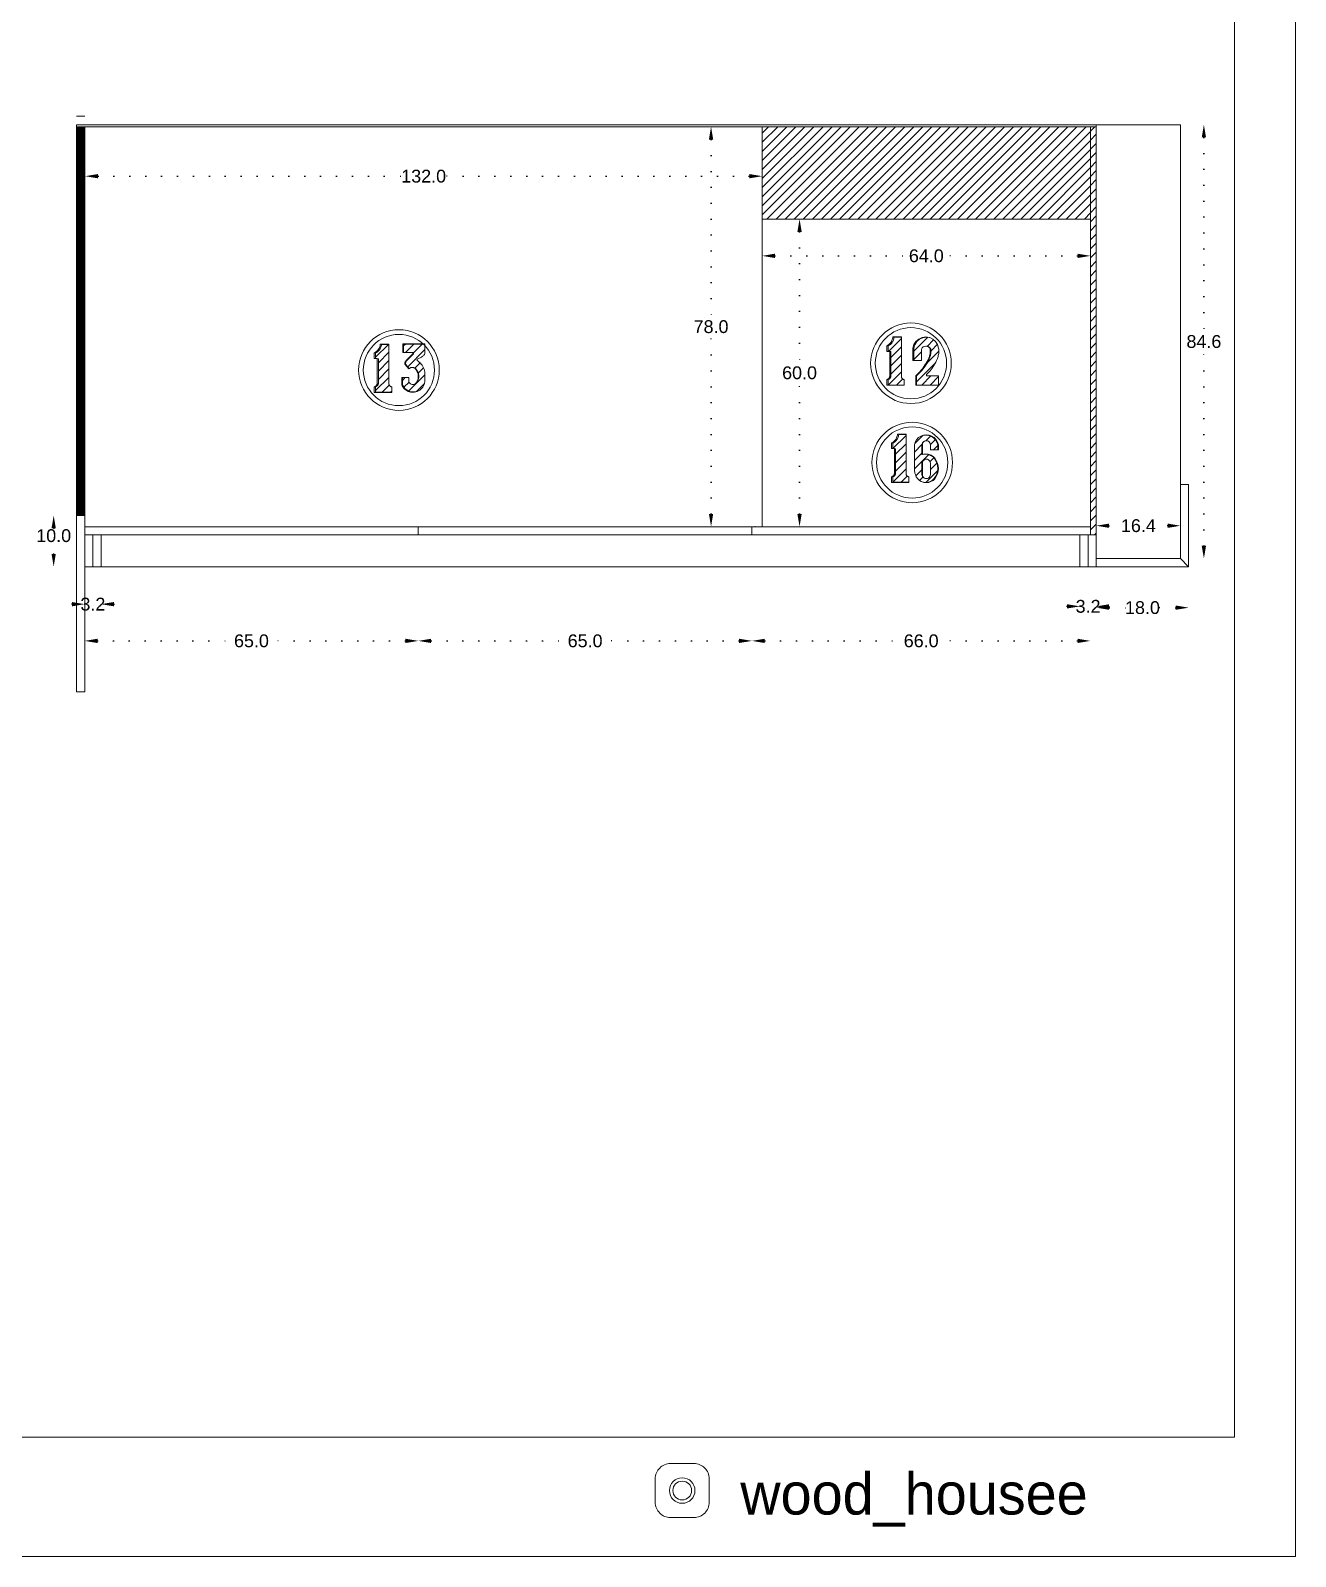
# Model space of a CAD drawing. Header units: inches. Extents: x 104 to 9740, y 936 to 6735.
# Drawn here: x 4304.7 to 4551.2, y 1993.8 to 2291.4 of the extents above; entities that cross this region are included whole.
import ezdxf

# ---------------------------------------------------------------- set-up
doc = ezdxf.new("R2010")
doc.units = ezdxf.units.IN
doc.header["$MEASUREMENT"] = 0
doc.linetypes.add('ACAD_ISO07W100', pattern=[3, 0, -3])
doc.styles.get("Standard").update_dxf_attribs({"font": 'arial.ttf'})
doc.dimstyles.new('Copy of Standard', dxfattribs={"dimtxt": 2.5, "dimasz": 2.5, "dimexe": 0.18, "dimexo": 0.0625, "dimgap": 0.09, "dimtad": 0, "dimtih": 1, "dimtoh": 1, "dimdec": 1, "dimzin": 0, "dimdsep": 46, "dimtxsty": 'Standard', "dimcen": 0.09, "dimse1": 1, "dimse2": 1, "dimadec": 0, "dimazin": 0, "dimtfac": 1, "dimtdec": 1, "dimtix": 1, "dimtofl": 0, "dimtmove": 0, "dimatfit": 3, "dimfxl": 1, "dimtolj": 1, "dimtzin": 0, "dimarcsym": 0})
pattern_1 = [(45, (3924.2391, 2772.9895), (-0.8148213, 0.8148213), [])]
pattern_2 = [(45, (3842.0867, 2771.7764), (-0.8148213, 0.8148213), [])]
pattern_3 = [(45, (3727.0024, 2777.57), (-0.8148213, 0.8148213), [])]

# ---------------------------------------------------------------- blocks, each defined once
blk = doc.blocks.new('*D423')
at = {"color": 0, "linetype": 'ACAD_ISO07W100', "lineweight": -2, "transparency": 16777216}
for p, q in [((4514.91, 2194.8), (4517.39, 2194.8)), ((4526.31, 2194.8), (4523.82, 2194.8))]:
    blk.add_line(p, q, dxfattribs=at)
at = {"color": 0, "transparency": 16777216}
for points in [[(4514.91, 2195.22), (4514.91, 2194.38), (4512.41, 2194.8)], [(4526.31, 2195.22), (4526.31, 2194.38), (4528.81, 2194.8)]]:
    blk.add_solid(points, dxfattribs=at)
at = {"layer": 'Defpoints', "color": 0, "transparency": 16777216}
for p in [(4512.41, 2194.8), (4512.41, 2188.41), (4528.81, 2188.41)]:
    blk.add_point(p, dxfattribs=at)
at = {"color": 0, "lineweight": 20, "transparency": 16777216, "insert": (4520.61, 2194.8), "char_height": 2.5, "attachment_point": 5}
blk.add_mtext('\\A1;16.4', dxfattribs=at)
blk = doc.blocks.new('*D424')
at = {"color": 0, "linetype": 'ACAD_ISO07W100', "lineweight": -2, "transparency": 16777216}
for p, q in [((4533.38, 2270.51), (4533.38, 2232.08)), ((4533.38, 2190.91), (4533.38, 2229.35))]:
    blk.add_line(p, q, dxfattribs=at)
at = {"color": 0, "transparency": 16777216}
for points in [[(4532.96, 2270.51), (4533.8, 2270.51), (4533.38, 2273.01)], [(4532.96, 2190.91), (4533.8, 2190.91), (4533.38, 2188.41)]]:
    blk.add_solid(points, dxfattribs=at)
at = {"layer": 'Defpoints', "color": 0, "transparency": 16777216}
for p in [(4528.81, 2273.01), (4512.41, 2188.41), (4533.38, 2188.41)]:
    blk.add_point(p, dxfattribs=at)
at = {"color": 0, "lineweight": 20, "transparency": 16777216, "insert": (4533.38, 2230.71), "char_height": 2.5, "attachment_point": 5}
blk.add_mtext('\\A1;84.6', dxfattribs=at)
blk = doc.blocks.new('*D426')
at = {"color": 0, "linetype": 'ACAD_ISO07W100', "lineweight": -2, "transparency": 16777216}
for p, q in [((4312.71, 2179.5), (4310.21, 2179.5)), ((4320.91, 2179.5), (4323.41, 2179.5))]:
    blk.add_line(p, q, dxfattribs=at)
at = {"color": 0, "transparency": 16777216}
for points in [[(4312.71, 2179.92), (4312.71, 2179.08), (4315.21, 2179.5)], [(4320.91, 2179.92), (4320.91, 2179.08), (4318.41, 2179.5)]]:
    blk.add_solid(points, dxfattribs=at)
at = {"layer": 'Defpoints', "color": 0, "transparency": 16777216}
for p in [(4315.21, 2186.81), (4318.41, 2186.81), (4318.41, 2179.5)]:
    blk.add_point(p, dxfattribs=at)
at = {"color": 0, "lineweight": 20, "transparency": 16777216, "insert": (4316.81, 2179.5), "char_height": 2.5, "attachment_point": 5}
blk.add_mtext('\\A1;3.2', dxfattribs=at)
blk = doc.blocks.new('*D410')
at = {"color": 0, "linetype": 'ACAD_ISO07W100', "lineweight": -2, "transparency": 16777216}
for p, q in [((4317.81, 2262.96), (4377.1, 2262.96)), ((4444.77, 2262.96), (4385.48, 2262.96))]:
    blk.add_line(p, q, dxfattribs=at)
at = {"color": 0, "transparency": 16777216}
for points in [[(4317.81, 2263.38), (4317.81, 2262.55), (4315.31, 2262.96)], [(4444.77, 2263.38), (4444.77, 2262.55), (4447.27, 2262.96)]]:
    blk.add_solid(points, dxfattribs=at)
at = {"layer": 'Defpoints', "color": 0, "transparency": 16777216}
for p in [(4447.27, 2272.61), (4447.27, 2262.96), (4315.31, 2194.61)]:
    blk.add_point(p, dxfattribs=at)
at = {"color": 0, "lineweight": 20, "transparency": 16777216, "insert": (4381.29, 2262.96), "char_height": 2.5, "attachment_point": 5}
blk.add_mtext('\\A1;132.0', dxfattribs=at)
blk = doc.blocks.new('*D411')
at = {"color": 0, "linetype": 'ACAD_ISO07W100', "lineweight": -2, "transparency": 16777216}
for p, q in [((4506.71, 2179.07), (4504.21, 2179.07)), ((4514.91, 2179.07), (4517.41, 2179.07))]:
    blk.add_line(p, q, dxfattribs=at)
at = {"color": 0, "transparency": 16777216}
for points in [[(4506.71, 2179.49), (4506.71, 2178.66), (4509.21, 2179.07)], [(4514.91, 2179.49), (4514.91, 2178.66), (4512.41, 2179.07)]]:
    blk.add_solid(points, dxfattribs=at)
at = {"layer": 'Defpoints', "color": 0, "transparency": 16777216}
for p in [(4509.21, 2186.81), (4512.41, 2186.81), (4509.21, 2179.07)]:
    blk.add_point(p, dxfattribs=at)
at = {"color": 0, "lineweight": 20, "transparency": 16777216, "insert": (4510.81, 2179.07), "char_height": 2.5, "attachment_point": 5}
blk.add_mtext('\\A1;3.2', dxfattribs=at)
blk = doc.blocks.new('*D427')
at = {"color": 0, "linetype": 'ACAD_ISO07W100', "lineweight": -2, "transparency": 16777216}
for p, q in [((4309.17, 2194.31), (4309.17, 2194.21)), ((4309.17, 2189.31), (4309.17, 2191.48))]:
    blk.add_line(p, q, dxfattribs=at)
at = {"color": 0, "transparency": 16777216}
for points in [[(4308.75, 2194.31), (4309.58, 2194.31), (4309.17, 2196.81)], [(4308.75, 2189.31), (4309.58, 2189.31), (4309.17, 2186.81)]]:
    blk.add_solid(points, dxfattribs=at)
at = {"layer": 'Defpoints', "color": 0, "transparency": 16777216}
for p in [(4315.21, 2196.81), (4309.17, 2186.81), (4315.21, 2186.81)]:
    blk.add_point(p, dxfattribs=at)
at = {"color": 0, "lineweight": 20, "transparency": 16777216, "insert": (4309.17, 2192.85), "char_height": 2.5, "attachment_point": 5}
blk.add_mtext('\\A1;10.0', dxfattribs=at)
blk = doc.blocks.new('*D425')
at = {"color": 0, "linetype": 'ACAD_ISO07W100', "lineweight": -2, "transparency": 16777216}
for p, q in [((4514.91, 2178.82), (4518.19, 2178.82)), ((4527.91, 2178.82), (4524.62, 2178.82))]:
    blk.add_line(p, q, dxfattribs=at)
at = {"color": 0, "transparency": 16777216}
for points in [[(4514.91, 2179.24), (4514.91, 2178.41), (4512.41, 2178.82)], [(4527.91, 2179.24), (4527.91, 2178.41), (4530.41, 2178.82)]]:
    blk.add_solid(points, dxfattribs=at)
at = {"layer": 'Defpoints', "color": 0, "transparency": 16777216}
for p in [(4512.41, 2186.81), (4530.41, 2186.81), (4530.41, 2178.82)]:
    blk.add_point(p, dxfattribs=at)
at = {"color": 0, "lineweight": 20, "transparency": 16777216, "insert": (4521.41, 2178.82), "char_height": 2.5, "attachment_point": 5}
blk.add_mtext('\\A1;18.0', dxfattribs=at)
blk = doc.blocks.new('*D428')
at = {"color": 0, "linetype": 'ACAD_ISO07W100', "lineweight": -2, "transparency": 16777216}
for p, q in [((4317.71, 2172.34), (4344.38, 2172.34)), ((4377.74, 2172.34), (4351.06, 2172.34))]:
    blk.add_line(p, q, dxfattribs=at)
at = {"color": 0, "transparency": 16777216}
for points in [[(4317.71, 2172.76), (4317.71, 2171.93), (4315.21, 2172.34)], [(4377.74, 2172.76), (4377.74, 2171.93), (4380.24, 2172.34)]]:
    blk.add_solid(points, dxfattribs=at)
at = {"layer": 'Defpoints', "color": 0, "transparency": 16777216}
for p in [(4380.24, 2193.01), (4315.21, 2186.81), (4380.24, 2172.34)]:
    blk.add_point(p, dxfattribs=at)
at = {"color": 0, "lineweight": 20, "transparency": 16777216, "insert": (4347.72, 2172.34), "char_height": 2.5, "attachment_point": 5}
blk.add_mtext('\\A1;65.0', dxfattribs=at)
blk = doc.blocks.new('*D429')
at = {"color": 0, "linetype": 'ACAD_ISO07W100', "lineweight": -2, "transparency": 16777216}
for p, q in [((4382.74, 2172.34), (4409.42, 2172.34)), ((4442.77, 2172.34), (4416.1, 2172.34))]:
    blk.add_line(p, q, dxfattribs=at)
at = {"color": 0, "transparency": 16777216}
for points in [[(4382.74, 2172.76), (4382.74, 2171.93), (4380.24, 2172.34)], [(4442.77, 2172.76), (4442.77, 2171.93), (4445.27, 2172.34)]]:
    blk.add_solid(points, dxfattribs=at)
at = {"layer": 'Defpoints', "color": 0, "transparency": 16777216}
for p in [(4380.24, 2193.01), (4445.27, 2193.01), (4445.27, 2172.34)]:
    blk.add_point(p, dxfattribs=at)
at = {"color": 0, "lineweight": 20, "transparency": 16777216, "insert": (4412.76, 2172.34), "char_height": 2.5, "attachment_point": 5}
blk.add_mtext('\\A1;65.0', dxfattribs=at)
blk = doc.blocks.new('*D430')
at = {"color": 0, "linetype": 'ACAD_ISO07W100', "lineweight": -2, "transparency": 16777216}
for p, q in [((4447.77, 2172.34), (4474.93, 2172.34)), ((4508.77, 2172.34), (4481.61, 2172.34))]:
    blk.add_line(p, q, dxfattribs=at)
at = {"color": 0, "transparency": 16777216}
for points in [[(4447.77, 2172.76), (4447.77, 2171.93), (4445.27, 2172.34)], [(4508.77, 2172.76), (4508.77, 2171.93), (4511.27, 2172.34)]]:
    blk.add_solid(points, dxfattribs=at)
at = {"layer": 'Defpoints', "color": 0, "transparency": 16777216}
for p in [(4445.27, 2193.01), (4511.27, 2193.01), (4511.27, 2172.34)]:
    blk.add_point(p, dxfattribs=at)
at = {"color": 0, "lineweight": 20, "transparency": 16777216, "insert": (4478.27, 2172.34), "char_height": 2.5, "attachment_point": 5}
blk.add_mtext('\\A1;66.0', dxfattribs=at)
blk = doc.blocks.new('*D431')
at = {"color": 0, "linetype": 'ACAD_ISO07W100', "lineweight": -2, "transparency": 16777216}
for p, q in [((4454.56, 2252.11), (4454.56, 2225.98)), ((4454.56, 2197.11), (4454.56, 2223.25))]:
    blk.add_line(p, q, dxfattribs=at)
at = {"color": 0, "transparency": 16777216}
for points in [[(4454.14, 2252.11), (4454.98, 2252.11), (4454.56, 2254.61)], [(4454.14, 2197.11), (4454.98, 2197.11), (4454.56, 2194.61)]]:
    blk.add_solid(points, dxfattribs=at)
at = {"layer": 'Defpoints', "color": 0, "transparency": 16777216}
for p in [(4447.27, 2254.61), (4447.27, 2194.61), (4454.56, 2194.61)]:
    blk.add_point(p, dxfattribs=at)
at = {"color": 0, "lineweight": 20, "transparency": 16777216, "insert": (4454.56, 2224.61), "char_height": 2.5, "attachment_point": 5}
blk.add_mtext('\\A1;60.0', dxfattribs=at)
blk = doc.blocks.new('*D432')
at = {"color": 0, "linetype": 'ACAD_ISO07W100', "lineweight": -2, "transparency": 16777216}
for p, q in [((4449.77, 2247.43), (4475.93, 2247.43)), ((4508.77, 2247.43), (4482.61, 2247.43))]:
    blk.add_line(p, q, dxfattribs=at)
at = {"color": 0, "transparency": 16777216}
for points in [[(4449.77, 2247.85), (4449.77, 2247.01), (4447.27, 2247.43)], [(4508.77, 2247.85), (4508.77, 2247.01), (4511.27, 2247.43)]]:
    blk.add_solid(points, dxfattribs=at)
at = {"layer": 'Defpoints', "color": 0, "transparency": 16777216}
for p in [(4447.27, 2272.61), (4511.27, 2272.61), (4511.27, 2247.43)]:
    blk.add_point(p, dxfattribs=at)
at = {"color": 0, "lineweight": 20, "transparency": 16777216, "insert": (4479.27, 2247.43), "char_height": 2.5, "attachment_point": 5}
blk.add_mtext('\\A1;64.0', dxfattribs=at)
blk = doc.blocks.new('*D468')
at = {"color": 0, "linetype": 'ACAD_ISO07W100', "lineweight": -2, "transparency": 16777216}
for p, q in [((4437.31, 2270.11), (4437.31, 2234.98)), ((4437.31, 2197.11), (4437.31, 2232.25))]:
    blk.add_line(p, q, dxfattribs=at)
at = {"color": 0, "transparency": 16777216}
for points in [[(4436.89, 2270.11), (4437.73, 2270.11), (4437.31, 2272.61)], [(4436.89, 2197.11), (4437.73, 2197.11), (4437.31, 2194.61)]]:
    blk.add_solid(points, dxfattribs=at)
at = {"layer": 'Defpoints', "color": 0, "transparency": 16777216}
for p in [(4447.27, 2272.61), (4437.31, 2194.61), (4447.27, 2194.61)]:
    blk.add_point(p, dxfattribs=at)
at = {"color": 0, "lineweight": 20, "transparency": 16777216, "insert": (4437.31, 2233.61), "char_height": 2.5, "attachment_point": 5}
blk.add_mtext('\\A1;78.0', dxfattribs=at)

msp = doc.modelspace()

# ---------------------------------------------------------------- hatches: boundary and pattern name
at = {"lineweight": 20}
h = msp.add_hatch(dxfattribs=at)
h.set_pattern_fill('ANSI31', color=256, angle=-90)
h.set_pattern_definition([(315, (2333.38475, 3733.18135), (0.0883883476, 0.0883883476), [])])
h.paths.add_polyline_path([(4313.61, 2196.81), (4315.21, 2196.81), (4315.21, 2272.61), (4313.61, 2272.61)])
h = msp.add_hatch(dxfattribs=at)
h.set_pattern_fill('ANSI31', color=256, scale=10)
h.set_pattern_definition([(45, (0, -49.3031), (-0.88388348, 0.88388348), [])])
h.paths.add_polyline_path([(4511.27, 2254.61), (4511.27, 2272.61), (4447.27, 2272.61), (4447.27, 2254.61)])
h = msp.add_hatch(dxfattribs=at)
h.set_pattern_fill('ANSI31', color=256, scale=10)
h.set_pattern_definition([(45, (226.9496, 573.6818), (-0.88388348, 0.88388348), [])])
h.paths.add_polyline_path([(4511.27, 2194.61), (4511.27, 2193.01), (4512.41, 2193.01), (4512.41, 2272.61), (4511.27, 2272.61)])
h = msp.add_hatch(dxfattribs=at)
h.set_pattern_fill('ANSI31', color=256, scale=9.218651)
h.set_pattern_definition(pattern_2)
h.paths.add_polyline_path([(4374.91, 2221.93), (4374.84, 2221.96), (4374.77, 2222.01), (4374.71, 2222.05), (4374.66, 2222.11), (4374.61, 2222.17), (4374.57, 2222.24), (4374.54, 2222.31), (4374.52, 2222.38), (4374.51, 2222.46), (4374.5, 2222.53), (4374.5, 2230.17), (4373.07, 2230.17), (4373.05, 2230), (4373.01, 2229.82), (4372.96, 2229.65), (4372.89, 2229.48), (4372.81, 2229.32), (4372.72, 2229.17), (4372.61, 2229.02), (4372.49, 2228.89), (4372.36, 2228.76), (4372.22, 2228.65), (4372.07, 2228.55), (4371.91, 2228.47), (4371.91, 2227.39), (4372.22, 2227.39), (4372.46, 2227.37), (4372.46, 2222.56), (4372.45, 2222.49), (4372.43, 2222.42), (4372.41, 2222.35), (4372.38, 2222.28), (4372.34, 2222.22), (4372.29, 2222.16), (4372.24, 2222.1), (4372.18, 2222.05), (4372.12, 2222.01), (4372.05, 2221.98), (4371.98, 2221.95), (4371.91, 2221.93), (4371.91, 2220.83), (4375.06, 2220.83), (4375.06, 2221.89), (4374.98, 2221.91)])
h = msp.add_hatch(dxfattribs=at)
h.set_pattern_fill('ANSI31', color=256, scale=9.218651)
h.set_pattern_definition(pattern_2)
h.paths.add_polyline_path([(4381.54, 2230.22), (4377.36, 2230.22), (4377.36, 2228.6), (4379.18, 2228.6), (4379.28, 2228.57), (4379.28, 2228.3), (4377.99, 2226.99), (4377.91, 2226.9), (4377.87, 2226.85), (4377.84, 2226.8), (4377.81, 2226.74), (4377.79, 2226.69), (4377.77, 2226.63), (4377.75, 2226.57), (4377.74, 2226.51), (4377.73, 2226.38), (4377.73, 2226.32), (4378.49, 2225.44), (4378.52, 2225.46), (4378.61, 2225.53), (4378.71, 2225.59), (4378.82, 2225.63), (4378.94, 2225.65), (4379.06, 2225.66), (4379.16, 2225.66), (4379.27, 2225.65), (4379.39, 2225.63), (4379.5, 2225.59), (4379.6, 2225.53), (4379.69, 2225.46), (4379.78, 2225.38), (4379.92, 2225.21), (4380.04, 2225.02), (4380.14, 2224.82), (4380.22, 2224.62), (4380.28, 2224.4), (4380.32, 2224.18), (4380.33, 2223.96), (4380.32, 2223.73), (4380.28, 2223.51), (4380.23, 2223.29), (4380.15, 2223.09), (4380.05, 2222.89), (4379.98, 2222.74), (4379.88, 2222.61), (4379.75, 2222.5), (4379.61, 2222.42), (4379.51, 2222.39), (4379.35, 2222.34), (4379.19, 2222.32), (4379.02, 2222.34), (4378.87, 2222.39), (4378.72, 2222.47), (4378.59, 2222.58), (4378.49, 2222.71), (4378.42, 2222.86), (4378.42, 2223.69), (4377.15, 2223.69), (4377.15, 2222.34), (4377.24, 2222.12), (4377.36, 2221.92), (4377.49, 2221.74), (4377.64, 2221.56), (4377.81, 2221.4), (4377.99, 2221.27), (4378.18, 2221.15), (4378.39, 2221.05), (4378.61, 2220.97), (4378.83, 2220.92), (4379.06, 2220.88), (4379.29, 2220.88), (4379.56, 2220.9), (4379.84, 2220.95), (4380.1, 2221.04), (4380.3, 2221.13), (4380.51, 2221.25), (4380.73, 2221.42), (4380.93, 2221.62), (4381.11, 2221.83), (4381.26, 2222.07), (4381.38, 2222.32), (4381.48, 2222.59), (4381.54, 2222.86), (4381.54, 2224.28), (4381.53, 2224.55), (4381.49, 2224.82), (4381.44, 2225.09), (4381.36, 2225.35), (4381.25, 2225.6), (4381.13, 2225.84), (4380.98, 2226.08), (4380.82, 2226.29), (4380.64, 2226.5), (4380.44, 2226.69), (4380.23, 2226.86), (4380, 2227.01), (4380, 2227.28), (4380.15, 2227.33), (4380.29, 2227.39), (4380.44, 2227.46), (4380.58, 2227.53), (4380.72, 2227.6), (4380.85, 2227.69), (4380.98, 2227.78), (4381.1, 2227.88), (4381.22, 2227.98), (4381.33, 2228.09), (4381.44, 2228.2), (4381.54, 2228.32)])
h = msp.add_hatch(dxfattribs=at)
h.set_pattern_fill('ANSI31', color=256, scale=9.218651)
h.set_pattern_definition(pattern_1)
h.paths.add_polyline_path([(4474.82, 2223.33), (4474.75, 2223.37), (4474.68, 2223.41), (4474.63, 2223.45), (4474.57, 2223.51), (4474.52, 2223.57), (4474.49, 2223.64), (4474.45, 2223.71), (4474.43, 2223.78), (4474.42, 2223.86), (4474.41, 2223.93), (4474.41, 2231.58), (4472.98, 2231.58), (4472.96, 2231.4), (4472.92, 2231.22), (4472.87, 2231.05), (4472.8, 2230.88), (4472.72, 2230.72), (4472.63, 2230.57), (4472.52, 2230.42), (4472.4, 2230.29), (4472.27, 2230.17), (4472.13, 2230.05), (4471.98, 2229.95), (4471.82, 2229.87), (4471.82, 2228.79), (4472.13, 2228.79), (4472.37, 2228.77), (4472.37, 2223.96), (4472.36, 2223.89), (4472.34, 2223.82), (4472.32, 2223.75), (4472.29, 2223.68), (4472.25, 2223.62), (4472.2, 2223.56), (4472.15, 2223.5), (4472.09, 2223.45), (4472.03, 2223.41), (4471.96, 2223.38), (4471.89, 2223.35), (4471.82, 2223.33), (4471.82, 2222.23), (4474.97, 2222.23), (4474.97, 2223.29), (4474.89, 2223.31)])
h = msp.add_hatch(dxfattribs=at)
h.set_pattern_fill('ANSI31', color=256, scale=9.218651)
h.set_pattern_definition(pattern_1)
h.paths.add_polyline_path([(4481.67, 2224.03), (4479.32, 2224.03), (4479.32, 2224.3), (4479.56, 2224.53), (4479.79, 2224.77), (4480.01, 2225.02), (4480.22, 2225.28), (4480.42, 2225.54), (4480.61, 2225.82), (4480.78, 2226.1), (4480.95, 2226.39), (4481.1, 2226.68), (4481.25, 2226.99), (4481.37, 2227.29), (4481.42, 2227.41), (4481.49, 2227.6), (4481.55, 2227.8), (4481.6, 2228), (4481.65, 2228.2), (4481.68, 2228.4), (4481.7, 2228.61), (4481.71, 2228.81), (4481.71, 2229.02), (4481.7, 2229.23), (4481.67, 2229.43), (4481.48, 2230.13), (4481.09, 2230.74), (4480.54, 2231.21), (4479.95, 2231.49), (4479.33, 2231.58), (4478.62, 2231.47), (4477.97, 2231.17), (4477.43, 2230.7), (4477.05, 2230.1), (4476.85, 2229.41), (4476.86, 2228.69), (4476.86, 2227.04), (4478.34, 2227.04), (4478.34, 2229.21), (4478.48, 2229.47), (4478.67, 2229.66), (4478.91, 2229.78), (4479.17, 2229.82), (4479.33, 2229.79), (4479.43, 2229.78), (4479.44, 2229.77), (4479.6, 2229.75), (4479.83, 2229.63), (4480.02, 2229.45), (4480.15, 2229.21), (4480.19, 2228.95), (4480.19, 2228.78), (4480.18, 2228.62), (4480.17, 2228.45), (4480.14, 2228.29), (4480.11, 2228.12), (4480.07, 2227.96), (4480.02, 2227.8), (4479.97, 2227.64), (4479.91, 2227.48), (4479.84, 2227.33), (4479.76, 2227.16), (4479.6, 2226.84), (4479.42, 2226.53), (4479.24, 2226.22), (4479.04, 2225.92), (4478.84, 2225.63), (4478.62, 2225.34), (4478.39, 2225.07), (4478.15, 2224.8), (4477.9, 2224.54), (4477.65, 2224.29), (4477.38, 2224.05), (4477.38, 2222.23), (4481.67, 2222.23)])
h = msp.add_hatch(dxfattribs=at)
h.set_pattern_fill('ANSI31', color=256, scale=9.218651)
h.set_pattern_definition(pattern_3)
h.paths.add_polyline_path([(4475.73, 2204.37), (4475.66, 2204.41), (4475.6, 2204.45), (4475.54, 2204.49), (4475.48, 2204.55), (4475.44, 2204.61), (4475.4, 2204.68), (4475.37, 2204.75), (4475.34, 2204.82), (4475.33, 2204.9), (4475.33, 2204.97), (4475.33, 2212.61), (4473.89, 2212.61), (4473.87, 2212.44), (4473.83, 2212.26), (4473.78, 2212.09), (4473.72, 2211.92), (4473.64, 2211.76), (4473.54, 2211.61), (4473.43, 2211.46), (4473.31, 2211.33), (4473.18, 2211.21), (4473.04, 2211.09), (4472.89, 2210.99), (4472.74, 2210.91), (4472.74, 2209.83), (4473.05, 2209.83), (4473.28, 2209.81), (4473.28, 2205), (4473.28, 2204.93), (4473.26, 2204.86), (4473.23, 2204.79), (4473.2, 2204.72), (4473.16, 2204.66), (4473.11, 2204.6), (4473.06, 2204.54), (4473, 2204.49), (4472.94, 2204.45), (4472.88, 2204.42), (4472.81, 2204.39), (4472.74, 2204.37), (4472.74, 2203.27), (4475.88, 2203.27), (4475.88, 2204.33), (4475.81, 2204.35)])
h = msp.add_hatch(dxfattribs=at)
h.set_pattern_fill('ANSI31', color=256, scale=9.218651)
h.set_pattern_definition(pattern_3)
h.paths.add_polyline_path([(4480.79, 2207.97), (4480.64, 2208.14), (4480.48, 2208.28), (4480.3, 2208.41), (4480.11, 2208.52), (4479.92, 2208.61), (4479.71, 2208.69), (4479.5, 2208.74), (4479.28, 2208.77), (4479.07, 2208.78), (4478.92, 2208.77), (4478.72, 2208.74), (4478.51, 2208.68), (4478.42, 2208.67), (4478.42, 2210.56), (4478.45, 2210.76), (4478.52, 2210.95), (4478.65, 2211.11), (4478.81, 2211.23), (4478.99, 2211.31), (4479.09, 2211.34), (4479.29, 2211.37), (4479.49, 2211.34), (4479.68, 2211.26), (4479.85, 2211.14), (4479.97, 2210.98), (4480.05, 2210.79), (4480.07, 2210.59), (4480.07, 2209.62), (4481.5, 2209.62), (4481.5, 2210.56), (4481.34, 2211.08), (4481.07, 2211.55), (4480.69, 2211.94), (4480.24, 2212.24), (4479.73, 2212.42), (4479.2, 2212.49), (4479.19, 2212.49), (4478.65, 2212.42), (4478.19, 2212.26), (4477.77, 2211.98), (4477.39, 2211.58), (4477.11, 2211.11), (4476.95, 2210.59), (4476.95, 2206.05), (4476.95, 2205.85), (4476.96, 2205.66), (4476.99, 2205.46), (4477.02, 2205.27), (4477.05, 2205.08), (4477.1, 2204.89), (4477.14, 2204.78), (4477.32, 2204.34), (4477.59, 2203.96), (4477.94, 2203.64), (4478.28, 2203.43), (4478.7, 2203.29), (4479.16, 2203.24), (4479.63, 2203.29), (4480.07, 2203.44), (4480.47, 2203.68), (4480.6, 2203.79), (4480.79, 2203.98), (4481.09, 2204.43), (4481.32, 2204.92), (4481.46, 2205.44), (4481.5, 2205.98), (4481.46, 2206.52), (4481.32, 2207.04), (4481.09, 2207.53)])
h.paths.add_polyline_path([(4478.45, 2207.21), (4478.52, 2207.39), (4478.65, 2207.55), (4478.81, 2207.68), (4478.99, 2207.75), (4479.2, 2207.78), (4479.29, 2207.78), (4479.49, 2207.75), (4479.68, 2207.67), (4479.85, 2207.55), (4479.97, 2207.39), (4480.05, 2207.2), (4480.07, 2207), (4480.07, 2204.78), (4480.05, 2204.57), (4479.97, 2204.39), (4479.85, 2204.22), (4479.68, 2204.1), (4479.49, 2204.02), (4479.29, 2204), (4479.09, 2204.02), (4478.99, 2204.06), (4478.9, 2204.1), (4478.81, 2204.14), (4478.65, 2204.26), (4478.52, 2204.42), (4478.45, 2204.61), (4478.42, 2204.81), (4478.42, 2207.01)], flags=16)

# ---------------------------------------------------------------- linework, layer by layer
for p, q in [((4315.21, 2274.64), (4313.61, 2274.64)), ((4313.61, 2162.41), (4313.61, 2273.01)), ((4528.81, 2273.01), (4313.61, 2273.01)), ((4313.61, 2272.61), (4512.41, 2272.61)), ((4315.21, 2162.41), (4315.21, 2272.61)), ((4447.27, 2194.61), (4447.27, 2272.61)), ((4511.27, 2272.61), (4511.27, 2193.01)), ((4511.27, 2194.61), (4511.27, 2272.61)), ((4512.41, 2273.01), (4512.41, 2186.81)), ((4528.81, 2188.41), (4528.81, 2273.01)), ((4511.27, 2254.61), (4447.27, 2254.61)), ((4377.24, 2230.27), (4377.24, 2228.6)), ((4377.36, 2230.22), (4377.36, 2228.6)), ((4471.82, 2229.87), (4471.82, 2228.79)), ((4371.91, 2228.47), (4371.91, 2227.39)), ((4377.24, 2228.6), (4377.36, 2228.6)), ((4377.36, 2228.6), (4379.18, 2228.6)), ((4379.18, 2228.6), (4379.28, 2228.57)), ((4379.28, 2228.57), (4379.28, 2228.3)), ((4371.91, 2220.83), (4375.06, 2220.83)), ((4379.51, 2222.39), (4379.35, 2222.34)), ((4471.82, 2222.23), (4474.97, 2222.23)), ((4479.09, 2211.34), (4479.29, 2211.37)), ((4472.74, 2210.91), (4472.74, 2209.83)), ((4472.74, 2203.27), (4475.88, 2203.27)), ((4530.41, 2202.81), (4528.81, 2202.81)), ((4530.41, 2186.81), (4530.41, 2202.81)), ((4315.21, 2196.81), (4313.61, 2196.81)), ((4315.21, 2186.81), (4315.21, 2196.81)), ((4511.27, 2194.61), (4315.21, 2194.61)), ((4380.24, 2194.61), (4380.24, 2193.01)), ((4445.27, 2194.61), (4445.27, 2193.01)), ((4512.41, 2193.01), (4315.21, 2193.01)), ((4316.81, 2186.81), (4316.81, 2193.01)), ((4318.41, 2186.81), (4318.41, 2193.01)), ((4318.41, 2186.81), (4318.41, 2193.01)), ((4509.21, 2193.01), (4509.21, 2186.81)), ((4510.81, 2186.81), (4510.81, 2193.01)), ((4512.41, 2188.41), (4528.81, 2188.41)), ((4528.81, 2188.41), (4530.41, 2186.81)), ((4512.41, 2186.81), (4315.21, 2186.81)), ((4512.41, 2186.81), (4528.81, 2186.81)), ((4528.81, 2186.81), (4530.41, 2186.81)), ((4315.21, 2162.41), (4313.61, 2162.41))]:
    msp.add_line(p, q, dxfattribs=at)
for points in [[(4051.14, 2701.06), (4051.14, 1993.79), (4551.23, 1993.79), (4551.23, 2701.06)], [(4063.05, 2689.15), (4063.05, 2017.08), (4539.32, 2017.08), (4539.32, 2689.15)], [(4377.36, 2230.22), (4381.54, 2230.22), (4381.54, 2230.27), (4377.24, 2230.27)], [(4379.27, 2225.65), (4379.16, 2225.66), (4379.06, 2225.66), (4379.17, 2225.65), (4379.29, 2225.63), (4379.4, 2225.59), (4379.5, 2225.53), (4379.6, 2225.46), (4379.68, 2225.38), (4379.82, 2225.21), (4379.95, 2225.02), (4380.05, 2224.82), (4380.13, 2224.61), (4380.19, 2224.39), (4380.23, 2224.16), (4380.24, 2223.94), (4380.23, 2223.71), (4380.19, 2223.49), (4380.14, 2223.27), (4380.06, 2223.06), (4379.96, 2222.86), (4379.88, 2222.71), (4379.78, 2222.58), (4379.66, 2222.47), (4379.51, 2222.39), (4379.61, 2222.42), (4379.75, 2222.5), (4379.88, 2222.61), (4379.98, 2222.74), (4380.05, 2222.89), (4380.15, 2223.09), (4380.23, 2223.29), (4380.28, 2223.51), (4380.32, 2223.73), (4380.33, 2223.96), (4380.32, 2224.18), (4380.28, 2224.4), (4380.22, 2224.62), (4380.14, 2224.82), (4380.04, 2225.02), (4379.92, 2225.21), (4379.78, 2225.38), (4379.69, 2225.46), (4379.6, 2225.53), (4379.5, 2225.59), (4379.39, 2225.63)], [(4478.51, 2210.59), (4478.54, 2210.79), (4478.62, 2210.98), (4478.74, 2211.14), (4478.9, 2211.26), (4479.09, 2211.34), (4478.99, 2211.31), (4478.81, 2211.23), (4478.65, 2211.11), (4478.52, 2210.95), (4478.45, 2210.76), (4478.42, 2210.56)], [(4479.85, 2204.22), (4479.68, 2204.1), (4479.49, 2204.02), (4479.29, 2204), (4479.09, 2204.02), (4478.99, 2204.06), (4478.9, 2204.1), (4478.81, 2204.14), (4478.65, 2204.26), (4478.52, 2204.42), (4478.45, 2204.61), (4478.42, 2204.81), (4478.42, 2207.01), (4478.45, 2207.21), (4478.52, 2207.39), (4478.65, 2207.55), (4478.81, 2207.68), (4478.99, 2207.75), (4479.2, 2207.78), (4479.29, 2207.78), (4479.49, 2207.75), (4479.68, 2207.67), (4479.85, 2207.55), (4479.97, 2207.39), (4480.05, 2207.2), (4480.07, 2207), (4480.07, 2204.78), (4480.05, 2204.57), (4479.97, 2204.39)]]:
    msp.add_lwpolyline(points, close=True, dxfattribs=at)
for points in [[(4371.67, 2220.78), (4375.06, 2220.78), (4375.06, 2220.83), (4375.06, 2221.89), (4374.98, 2221.91), (4374.91, 2221.93), (4374.84, 2221.96), (4374.77, 2222.01), (4374.71, 2222.05), (4374.66, 2222.11), (4374.61, 2222.17), (4374.57, 2222.24), (4374.54, 2222.31), (4374.52, 2222.38), (4374.51, 2222.46), (4374.5, 2222.53), (4374.5, 2230.17), (4374.5, 2230.22), (4372.84, 2230.22), (4372.82, 2230.04), (4372.78, 2229.86), (4372.73, 2229.69), (4372.66, 2229.52), (4372.58, 2229.36), (4372.48, 2229.2), (4372.37, 2229.06), (4372.25, 2228.92), (4372.12, 2228.8), (4371.98, 2228.68), (4371.83, 2228.58), (4371.67, 2228.5), (4371.67, 2227.39), (4371.91, 2227.39), (4372.22, 2227.39), (4372.22, 2222.53), (4372.21, 2222.46), (4372.2, 2222.39), (4372.17, 2222.31), (4372.14, 2222.25), (4372.1, 2222.18), (4372.05, 2222.12), (4372, 2222.07), (4371.94, 2222.02), (4371.88, 2221.98), (4371.81, 2221.94), (4371.74, 2221.91), (4371.67, 2221.89), (4371.67, 2220.78), (4371.91, 2220.83), (4371.91, 2221.93), (4371.98, 2221.95), (4372.05, 2221.98), (4372.12, 2222.01), (4372.18, 2222.05), (4372.24, 2222.1), (4372.29, 2222.16), (4372.34, 2222.22), (4372.38, 2222.28), (4372.41, 2222.35), (4372.43, 2222.42), (4372.45, 2222.49), (4372.46, 2222.56), (4372.46, 2227.37), (4372.22, 2227.39)], [(4371.67, 2228.5), (4371.91, 2228.47), (4372.07, 2228.55), (4372.22, 2228.65), (4372.36, 2228.76), (4372.49, 2228.89), (4372.61, 2229.02), (4372.72, 2229.17), (4372.81, 2229.32), (4372.89, 2229.48), (4372.96, 2229.65), (4373.01, 2229.82), (4373.05, 2230), (4373.07, 2230.17)], [(4372.84, 2230.22), (4373.07, 2230.17), (4374.5, 2230.17)], [(4380.73, 2221.42), (4380.93, 2221.62), (4381.11, 2221.83), (4381.26, 2222.07), (4381.38, 2222.32), (4381.48, 2222.59), (4381.54, 2222.86), (4381.54, 2224.28), (4381.53, 2224.55), (4381.49, 2224.82), (4381.44, 2225.09), (4381.36, 2225.35), (4381.25, 2225.6), (4381.13, 2225.84), (4380.98, 2226.08), (4380.82, 2226.29), (4380.64, 2226.5), (4380.44, 2226.69), (4380.23, 2226.86), (4380, 2227.01), (4380, 2227.28), (4380.15, 2227.33), (4380.29, 2227.39), (4380.44, 2227.46), (4380.58, 2227.53), (4380.72, 2227.6), (4380.85, 2227.69), (4380.98, 2227.78), (4381.1, 2227.88), (4381.22, 2227.98), (4381.33, 2228.09), (4381.44, 2228.2), (4381.54, 2228.32), (4381.54, 2230.22)], [(4471.58, 2222.18), (4474.97, 2222.18), (4474.97, 2222.23), (4474.97, 2223.29), (4474.89, 2223.31), (4474.82, 2223.33), (4474.75, 2223.37), (4474.68, 2223.41), (4474.63, 2223.45), (4474.57, 2223.51), (4474.52, 2223.57), (4474.49, 2223.64), (4474.45, 2223.71), (4474.43, 2223.78), (4474.42, 2223.86), (4474.41, 2223.93), (4474.41, 2231.58), (4474.41, 2231.62), (4472.75, 2231.62), (4472.73, 2231.44), (4472.69, 2231.26), (4472.64, 2231.09), (4472.57, 2230.92), (4472.49, 2230.76), (4472.39, 2230.6), (4472.29, 2230.46), (4472.16, 2230.32), (4472.03, 2230.2), (4471.89, 2230.08), (4471.74, 2229.98), (4471.58, 2229.9), (4471.58, 2228.79), (4471.82, 2228.79), (4472.13, 2228.79), (4472.13, 2223.93), (4472.12, 2223.86), (4472.11, 2223.79), (4472.08, 2223.71), (4472.05, 2223.65), (4472.01, 2223.58), (4471.96, 2223.52), (4471.91, 2223.47), (4471.85, 2223.42), (4471.79, 2223.38), (4471.72, 2223.34), (4471.65, 2223.31), (4471.58, 2223.29), (4471.58, 2222.18), (4471.82, 2222.23), (4471.82, 2223.33), (4471.89, 2223.35), (4471.96, 2223.38), (4472.03, 2223.41), (4472.09, 2223.45), (4472.15, 2223.5), (4472.2, 2223.56), (4472.25, 2223.62), (4472.29, 2223.68), (4472.32, 2223.75), (4472.34, 2223.82), (4472.36, 2223.89), (4472.37, 2223.96), (4472.37, 2228.77), (4472.13, 2228.79)], [(4471.58, 2229.9), (4471.82, 2229.87), (4471.98, 2229.95), (4472.13, 2230.05), (4472.27, 2230.17), (4472.4, 2230.29), (4472.52, 2230.42), (4472.63, 2230.57), (4472.72, 2230.72), (4472.8, 2230.88), (4472.87, 2231.05), (4472.92, 2231.22), (4472.96, 2231.4), (4472.98, 2231.58)], [(4472.75, 2231.62), (4472.98, 2231.58), (4474.41, 2231.58)], [(4476.67, 2227.04), (4476.67, 2228.71), (4476.66, 2229.43), (4476.86, 2230.13), (4477.25, 2230.74), (4477.8, 2231.21), (4478.45, 2231.52), (4479.17, 2231.62), (4479.89, 2231.52), (4479.95, 2231.49), (4480.54, 2231.21), (4481.09, 2230.74), (4481.48, 2230.13), (4481.67, 2229.43), (4481.7, 2229.23), (4481.71, 2229.02), (4481.71, 2228.81), (4481.7, 2228.61), (4481.68, 2228.4), (4481.65, 2228.2), (4481.6, 2228), (4481.55, 2227.8), (4481.49, 2227.6), (4481.42, 2227.41), (4481.37, 2227.29), (4481.25, 2226.99), (4481.1, 2226.68), (4480.95, 2226.39), (4480.78, 2226.1), (4480.61, 2225.82), (4480.42, 2225.54), (4480.22, 2225.28), (4480.01, 2225.02), (4479.79, 2224.77), (4479.56, 2224.53), (4479.32, 2224.3), (4479.32, 2224.03), (4481.67, 2224.03), (4481.67, 2222.23), (4481.67, 2222.18), (4477.2, 2222.18)], [(4476.67, 2227.04), (4476.86, 2227.04), (4478.34, 2227.04), (4478.34, 2229.16), (4478.35, 2229.23), (4478.48, 2229.47), (4478.67, 2229.66), (4478.91, 2229.78), (4479.17, 2229.82), (4479.33, 2229.79), (4479.43, 2229.78), (4479.44, 2229.77)], [(4476.86, 2227.04), (4476.86, 2228.69), (4476.85, 2229.41), (4477.05, 2230.1), (4477.43, 2230.7), (4477.97, 2231.17), (4478.62, 2231.47), (4479.33, 2231.58), (4479.95, 2231.49)], [(4479.86, 2229.47), (4479.99, 2229.23), (4480.04, 2228.97), (4480.04, 2228.8), (4480.03, 2228.63), (4480.01, 2228.46), (4479.99, 2228.3), (4479.96, 2228.13), (4479.92, 2227.97), (4479.87, 2227.81), (4479.81, 2227.65), (4479.75, 2227.49), (4479.68, 2227.34), (4479.6, 2227.16), (4479.43, 2226.84), (4479.26, 2226.52), (4479.07, 2226.21), (4478.88, 2225.91), (4478.67, 2225.61), (4478.45, 2225.33), (4478.22, 2225.05), (4477.98, 2224.78), (4477.73, 2224.52), (4477.47, 2224.27), (4477.2, 2224.03), (4477.2, 2222.18), (4477.38, 2222.23), (4481.67, 2222.23)], [(4479.86, 2229.47), (4479.67, 2229.66), (4479.44, 2229.77), (4479.6, 2229.75), (4479.83, 2229.63), (4480.02, 2229.45), (4480.15, 2229.21), (4480.19, 2228.95), (4480.19, 2228.78), (4480.18, 2228.62), (4480.17, 2228.45), (4480.14, 2228.29), (4480.11, 2228.12), (4480.07, 2227.96), (4480.02, 2227.8), (4479.97, 2227.64), (4479.91, 2227.48), (4479.84, 2227.33), (4479.76, 2227.16), (4479.6, 2226.84), (4479.42, 2226.53), (4479.24, 2226.22), (4479.04, 2225.92), (4478.84, 2225.63), (4478.62, 2225.34), (4478.39, 2225.07), (4478.15, 2224.8), (4477.9, 2224.54), (4477.65, 2224.29), (4477.38, 2224.05)], [(4379.18, 2228.32), (4377.88, 2227.01), (4377.8, 2226.91), (4377.76, 2226.86), (4377.73, 2226.81), (4377.7, 2226.75), (4377.68, 2226.7), (4377.66, 2226.64), (4377.64, 2226.58), (4377.63, 2226.52), (4377.62, 2226.39), (4377.62, 2226.33), (4378.43, 2225.38), (4378.49, 2225.44), (4378.52, 2225.46), (4378.61, 2225.53), (4378.71, 2225.59), (4378.82, 2225.63), (4378.94, 2225.65), (4379.06, 2225.66)], [(4379.18, 2228.6), (4379.18, 2228.32), (4379.28, 2228.3), (4377.99, 2226.99), (4377.91, 2226.9), (4377.87, 2226.85), (4377.84, 2226.8), (4377.81, 2226.74), (4377.79, 2226.69), (4377.77, 2226.63), (4377.75, 2226.57), (4377.74, 2226.51), (4377.73, 2226.38), (4377.73, 2226.32), (4378.49, 2225.44)], [(4379.35, 2222.34), (4379.19, 2222.32), (4379.02, 2222.34), (4378.87, 2222.39), (4378.72, 2222.47), (4378.59, 2222.58), (4378.49, 2222.71), (4378.42, 2222.86), (4378.42, 2223.69), (4377.15, 2223.69), (4377.03, 2223.69), (4377.03, 2222.3), (4377.13, 2222.09), (4377.24, 2221.89), (4377.37, 2221.7), (4377.52, 2221.52), (4377.69, 2221.36), (4377.88, 2221.22), (4378.07, 2221.1), (4378.28, 2221), (4378.5, 2220.92), (4378.73, 2220.87), (4378.96, 2220.84), (4379.19, 2220.83), (4379.47, 2220.85), (4379.74, 2220.91), (4380.01, 2220.99), (4380.26, 2221.11), (4380.3, 2221.13), (4380.51, 2221.25), (4380.73, 2221.42)], [(4377.15, 2223.69), (4377.15, 2222.34), (4377.24, 2222.12), (4377.36, 2221.92), (4377.49, 2221.74), (4377.64, 2221.56), (4377.81, 2221.4), (4377.99, 2221.27), (4378.18, 2221.15), (4378.39, 2221.05), (4378.61, 2220.97), (4378.83, 2220.92), (4379.06, 2220.88), (4379.29, 2220.88), (4379.56, 2220.9), (4379.84, 2220.95), (4380.1, 2221.04), (4380.3, 2221.13)], [(4477.2, 2224.03), (4477.38, 2224.05), (4477.38, 2222.23)], [(4472.49, 2203.22), (4475.88, 2203.22), (4475.88, 2203.27), (4475.88, 2204.33), (4475.81, 2204.35), (4475.73, 2204.37), (4475.66, 2204.41), (4475.6, 2204.45), (4475.54, 2204.49), (4475.48, 2204.55), (4475.44, 2204.61), (4475.4, 2204.68), (4475.37, 2204.75), (4475.34, 2204.82), (4475.33, 2204.9), (4475.33, 2204.97), (4475.33, 2212.61), (4475.33, 2212.66), (4473.66, 2212.66), (4473.64, 2212.48), (4473.6, 2212.3), (4473.55, 2212.13), (4473.48, 2211.96), (4473.4, 2211.8), (4473.31, 2211.64), (4473.2, 2211.5), (4473.08, 2211.36), (4472.95, 2211.24), (4472.8, 2211.12), (4472.65, 2211.02), (4472.49, 2210.94), (4472.49, 2209.83), (4472.74, 2209.83), (4473.05, 2209.83), (4473.05, 2204.97), (4473.04, 2204.9), (4473.02, 2204.83), (4472.99, 2204.75), (4472.96, 2204.69), (4472.92, 2204.62), (4472.87, 2204.56), (4472.82, 2204.51), (4472.76, 2204.46), (4472.7, 2204.42), (4472.64, 2204.38), (4472.56, 2204.35), (4472.49, 2204.33), (4472.49, 2203.22), (4472.74, 2203.27), (4472.74, 2204.37), (4472.81, 2204.39), (4472.88, 2204.42), (4472.94, 2204.45), (4473, 2204.49), (4473.06, 2204.54), (4473.11, 2204.6), (4473.16, 2204.66), (4473.2, 2204.72), (4473.23, 2204.79), (4473.26, 2204.86), (4473.28, 2204.93), (4473.28, 2205), (4473.28, 2209.81), (4473.05, 2209.83)], [(4472.49, 2210.94), (4472.74, 2210.91), (4472.89, 2210.99), (4473.04, 2211.09), (4473.18, 2211.21), (4473.31, 2211.33), (4473.43, 2211.46), (4473.54, 2211.61), (4473.64, 2211.76), (4473.72, 2211.92), (4473.78, 2212.09), (4473.83, 2212.26), (4473.87, 2212.44), (4473.89, 2212.61)], [(4473.66, 2212.66), (4473.89, 2212.61), (4475.33, 2212.61)], [(4477.05, 2205.08), (4477.02, 2205.27), (4476.99, 2205.46), (4476.96, 2205.66), (4476.95, 2205.85), (4476.95, 2206.05), (4476.95, 2210.59), (4477.11, 2211.11), (4477.39, 2211.58), (4477.77, 2211.98), (4478.19, 2212.26), (4478.22, 2212.28), (4478.74, 2212.47), (4479.29, 2212.53), (4479.29, 2212.53), (4479.83, 2212.47), (4480.35, 2212.28), (4480.8, 2211.98)], [(4478.19, 2212.26), (4478.65, 2212.42), (4479.19, 2212.49), (4479.2, 2212.49), (4479.73, 2212.42), (4480.24, 2212.24), (4480.69, 2211.94), (4481.07, 2211.55), (4481.34, 2211.08), (4481.5, 2210.56), (4481.5, 2209.62)], [(4479.29, 2211.37), (4479.49, 2211.34), (4479.68, 2211.26), (4479.85, 2211.14), (4479.97, 2210.98), (4480.05, 2210.79), (4480.07, 2210.59), (4480.07, 2209.62), (4481.5, 2209.62), (4481.62, 2209.62), (4481.62, 2210.59), (4481.46, 2211.11), (4481.18, 2211.58), (4480.8, 2211.98)], [(4478.28, 2203.43), (4478.7, 2203.29), (4479.16, 2203.24), (4479.63, 2203.29), (4480.07, 2203.44), (4480.47, 2203.68), (4480.6, 2203.79), (4480.79, 2203.98), (4481.09, 2204.43), (4481.32, 2204.92), (4481.46, 2205.44), (4481.5, 2205.98), (4481.46, 2206.52), (4481.32, 2207.04), (4481.09, 2207.53), (4480.79, 2207.97), (4480.64, 2208.14), (4480.48, 2208.28), (4480.3, 2208.41), (4480.11, 2208.52), (4479.92, 2208.61), (4479.71, 2208.69), (4479.5, 2208.74), (4479.28, 2208.77), (4479.07, 2208.78), (4478.92, 2208.77)], [(4478.51, 2208.68), (4478.42, 2208.67), (4478.42, 2210.56)], [(4480.71, 2203.75), (4480.9, 2203.94), (4481.21, 2204.39), (4481.44, 2204.89), (4481.58, 2205.42), (4481.62, 2205.96), (4481.58, 2206.5), (4481.44, 2207.03), (4481.21, 2207.53), (4480.9, 2207.97), (4480.75, 2208.14), (4480.59, 2208.28), (4480.41, 2208.41), (4480.22, 2208.53), (4480.02, 2208.62), (4479.81, 2208.69), (4479.6, 2208.75), (4479.38, 2208.78), (4479.16, 2208.78), (4478.94, 2208.77), (4478.92, 2208.77), (4478.72, 2208.74), (4478.51, 2208.68), (4478.51, 2210.59)], [(4478.9, 2204.1), (4478.74, 2204.22), (4478.62, 2204.39), (4478.54, 2204.57), (4478.51, 2204.78), (4478.51, 2207), (4478.54, 2207.2), (4478.62, 2207.39), (4478.74, 2207.55), (4478.9, 2207.67), (4479.09, 2207.75), (4479.29, 2207.78)], [(4480.71, 2203.75), (4480.58, 2203.64), (4480.18, 2203.4), (4479.73, 2203.25), (4479.26, 2203.2), (4478.79, 2203.25), (4478.34, 2203.4), (4478.28, 2203.43), (4477.94, 2203.64), (4477.59, 2203.96), (4477.32, 2204.34), (4477.14, 2204.78), (4477.1, 2204.89), (4477.05, 2205.08)]]:
    msp.add_lwpolyline(points, dxfattribs=at)
msp.add_lwpolyline([(4429.39, 2001.39), (4433.99, 2001.39, 0.414214), (4436.95, 2004.35), (4436.95, 2008.95, 0.414214), (4433.99, 2011.91), (4429.39, 2011.91, 0.414214), (4426.43, 2008.95), (4426.43, 2004.35, 0.414214)], format="xyb", close=True, dxfattribs=at)
for centre, radius in [((4376.46, 2225.16), 7.86), ((4376.46, 2225.16), 6.94), ((4476.27, 2226.49), 7.86), ((4476.27, 2226.49), 6.94), ((4476.52, 2207.13), 7.86), ((4476.52, 2207.13), 6.94), ((4431.69, 2006.65), 2.49), ((4431.69, 2006.65), 1.83)]:
    msp.add_circle(centre, radius, dxfattribs=at)
msp.add_point((4445.87, 2194.61), dxfattribs=at)

# ---------------------------------------------------------------- texts
at = {"lineweight": 20, "insert": (4443.01, 2010.1), "char_height": 8.1327, "attachment_point": 1}
msp.add_mtext_dynamic_manual_height_columns('{\\fPlantagenet Cherokee|b0|i0|c0|p18;wood_housee}', width=1.593, gutter_width=40.17, heights=[0.251], dxfattribs=at)

# ---------------------------------------------------------------- dimensions: what is measured, and where the dimension line sits
at = {"lineweight": 20}
for base, p1, p2, picture, middle in [((4447.27, 2262.96), (4315.31, 2194.61), (4447.27, 2272.61), '*D410', (4381.29, 2262.96)), ((4445.27, 2172.34), (4380.24, 2193.01), (4445.27, 2193.01), '*D429', (4412.76, 2172.34)), ((4511.27, 2172.34), (4445.27, 2193.01), (4511.27, 2193.01), '*D430', (4478.27, 2172.34)), ((4530.41, 2178.82), (4512.41, 2186.81), (4530.41, 2186.81), '*D425', (4521.41, 2178.82))]:
    dim = msp.add_linear_dim(base=base, p1=p1, p2=p2, dimstyle='Copy of Standard', dxfattribs=at)
    dim.commit()
    dim.dimension.update_dxf_attribs({"geometry": picture, "text_midpoint": middle})
for base, p1, p2, angle, picture, middle in [((4437.31, 2194.61), (4447.27, 2272.61), (4447.27, 2194.61), 90, '*D468', (4437.31, 2233.61)), ((4454.56, 2194.61), (4447.27, 2254.61), (4447.27, 2194.61), 270, '*D431', (4454.56, 2224.61)), ((4380.24, 2172.34), (4315.21, 2186.81), (4380.24, 2193.01), 180, '*D428', (4347.72, 2172.34))]:
    dim = msp.add_linear_dim(base=base, p1=p1, p2=p2, angle=angle, dimstyle='Copy of Standard', dxfattribs=at)
    dim.commit()
    dim.dimension.update_dxf_attribs({"geometry": picture, "text_midpoint": middle})
for base, p1, p2, picture, middle in [((4511.27, 2247.43), (4447.27, 2272.61), (4511.27, 2272.61), '*D432', (4479.27, 2247.43)), ((4318.41, 2179.5), (4315.21, 2186.81), (4318.41, 2186.81), '*D426', (4316.81, 2179.5)), ((4509.21, 2179.07), (4512.41, 2186.81), (4509.21, 2186.81), '*D411', (4510.81, 2179.07))]:
    dim = msp.add_linear_dim(base=base, p1=p1, p2=p2, dimstyle='Copy of Standard', dxfattribs=at)
    dim.commit()
    dim.dimension.update_dxf_attribs({"geometry": picture, "text_midpoint": middle, "dimtype": 160})
at = {"color": 30, "lineweight": 20, "true_color": 0xf26722}
dim = msp.add_linear_dim(base=(4533.38, 2188.41), p1=(4528.81, 2273.01), p2=(4512.41, 2188.41), angle=270, dimstyle='Copy of Standard', dxfattribs=at)
dim.commit()
dim.dimension.update_dxf_attribs({"geometry": '*D424', "text_midpoint": (4533.38, 2230.71), "dimtype": 160})
at = {"lineweight": 20}
dim = msp.add_linear_dim(base=(4309.17, 2186.81), p1=(4315.21, 2196.81), p2=(4315.21, 2186.81), angle=270, dimstyle='Copy of Standard', dxfattribs=at)
dim.commit()
dim.dimension.update_dxf_attribs({"geometry": '*D427', "text_midpoint": (4309.17, 2192.85), "dimtype": 160})
at = {"color": 30, "lineweight": 20, "true_color": 0xf26722}
dim = msp.add_linear_dim(base=(4512.41, 2194.8), p1=(4528.81, 2188.41), p2=(4512.41, 2188.41), dimstyle='Copy of Standard', dxfattribs=at)
dim.commit()
dim.dimension.update_dxf_attribs({"geometry": '*D423', "text_midpoint": (4520.61, 2194.8), "dimtype": 160})

doc.saveas('drawing.dxf')
